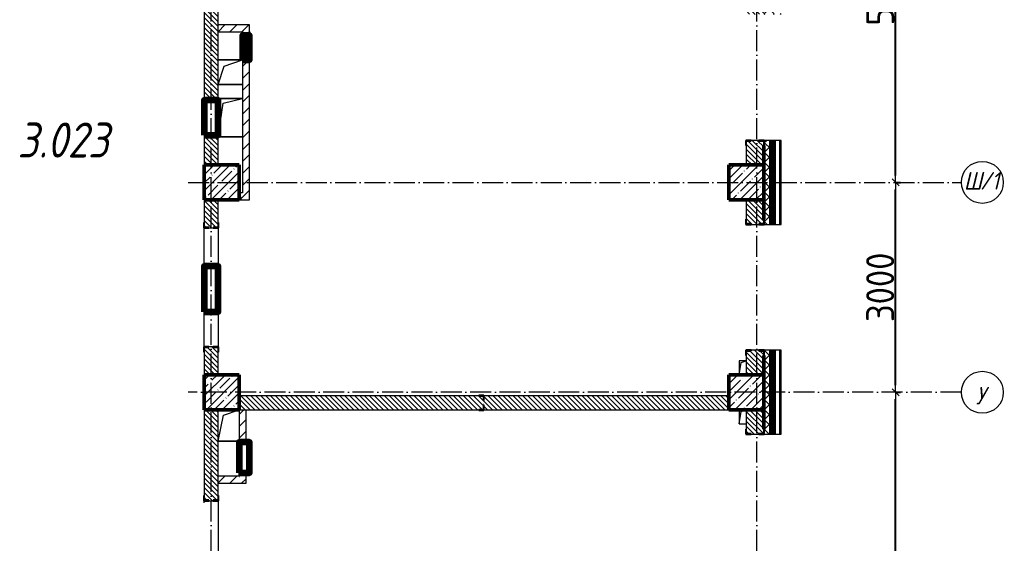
# Model space of a CAD drawing. Header units: millimetres. Extents: x -356862 to 418287, y 0 to 839748.
# Drawn here: x 233042 to 247103, y 491188 to 498672 of the extents above; entities that cross this region are included whole.
import ezdxf

# ---------------------------------------------------------------- set-up
doc = ezdxf.new("R2010")
doc.units = ezdxf.units.MM
doc.linetypes.add('50_200_ШТРИХ_1Т_ш5_п1_п1_', pattern=[700, 500, -100, 0, -100])
for name, color, linetype, lineweight in [('9.7) Заделка 956 шт', 6, 'Continuous', 158), ('A-____-____-DIMS', 7, 'Continuous', 9), ('A-FLOR-____-OTLN', 7, 'Continuous', 9), ('A-GENM-____-MCUT', 7, 'Continuous', 25), ('A-GENM-____-OTLN', 7, 'Continuous', 9), ('A-GENM-____-OTLN-1', 7, 'Continuous', 25), ('A-WALL-____-MCUT-2', 7, 'Continuous', 50), ('A-WALL-____-MCUT-3', 7, 'Continuous', 9), ('A-WALL-____-PATT-1', 7, 'Continuous', 9), ('A-WALL-FNSH-MCUT-1', 7, 'Continuous', 9), ('I-WALL-____-OTLN', 7, 'Continuous', 9), ('S-COLS-____-MCUT', 7, 'Continuous', 50), ('S-COLS-____-OTLN', 7, 'Continuous', 9), ('S-GRID-____-IDEN', 7, 'Continuous', 9), ('S-GRID-____-OTLN-1', 7, '50_200_ШТРИХ_1Т_ш5_п1_п1_', 9), ('Марки помещений', 7, 'Continuous', 9)]:
    doc.layers.add(name, color=color, linetype=linetype, lineweight=lineweight)
doc.styles.add('ISOCPEUR_I', font='isocpeui.ttf', dxfattribs={"width": 0.9, "height": 2.5})
doc.styles.add('ISOCPEUR_I_2', font='isocpeui.ttf', dxfattribs={"width": 0.85, "height": 2.3})
doc.styles.add('СПДС', font='isocpeur.ttf', dxfattribs={"width": 0.9})
doc.dimstyles.new('Размера А3', dxfattribs={"dimtxt": 200, "dimasz": 100, "dimexe": 70, "dimexo": 100, "dimgap": 20, "dimtad": 1, "dimdec": 0, "dimrnd": 10, "dimzin": 0, "dimdsep": 46, "dimtxsty": 'СПДС', "dimblk": 'ARROWHEAD_6', "dimcen": 1, "dimclrd": 256, "dimclre": 256, "dimclrt": 256, "dimazin": 0, "dimtfac": 1, "dimtdec": 0, "dimtmove": 2, "dimatfit": 3, "dimfxl": 1, "dimtolj": 1, "dimtzin": 0, "dimarcsym": 0})
pattern_1 = [(45, (142429.06, 459015.94), (-70.71068, 70.71068), []), (135, (142429.06, 459015.94), (-70.71068, -70.71068), [])]
pattern_2 = [(135, (142429.057, 459015.94), (-35.35534, -35.35534), [])]
pattern_3 = [(45, (142429.06, 459015.94), (-84.85281, 84.85281), [])]

# ---------------------------------------------------------------- blocks, each defined once
blk = doc.blocks.new('BSC_Колонна _Прямоугольная - 500х500-V33-АР1_План отверстий 3 этажа в осях 1-64_А-ГГ')
at = {"layer": 'S-COLS-____-OTLN'}
h = blk.add_hatch(dxfattribs=at)
h.set_pattern_fill('FP_70', color=256, style=0, pattern_type=2)
h.set_pattern_definition([(45, (-101000, -34331.04), (-114.04925, 114.04925), []), (45, (-100885.95, -34331.04), (-114.04925, 114.04925), [201.613, -40.323, 3.353, -36.97])])
h.paths.add_polyline_path([(-250, -250), (250, -250), (250, 250), (-250, 250), (-250, -56)], flags=0)
at = {"layer": 'S-COLS-____-MCUT'}
for p, q in [((250, 250), (-250, 250)), ((-250, 250), (-250, -250)), ((250, -250), (250, 250)), ((-250, -250), (250, -250))]:
    blk.add_line(p, q, dxfattribs=at)
blk = doc.blocks.new('BSC_Колонна _Прямоугольная - 500х500-V34-АР1_План отверстий 3 этажа в осях 1-64_А-ГГ')
at = {"layer": 'S-COLS-____-OTLN'}
h = blk.add_hatch(dxfattribs=at)
h.set_pattern_fill('FP_71', color=256, style=0, pattern_type=2)
h.set_pattern_definition([(45, (-93500, -34331.04), (-114.04925, 114.04925), []), (45, (-93385.95, -34331.04), (-114.04925, 114.04925), [201.613, -40.323, 3.353, -36.97])])
h.paths.add_polyline_path([(-250, -250), (250, -250), (250, 250), (-250, 250)], flags=0)
at = {"layer": 'S-COLS-____-MCUT'}
for p, q in [((250, 250), (-250, 250)), ((-250, 250), (-250, -250)), ((250, -250), (250, 250)), ((-250, -250), (250, -250))]:
    blk.add_line(p, q, dxfattribs=at)
blk = doc.blocks.new('BSC_Колонна _Прямоугольная - 500х500-V35-АР1_План отверстий 3 этажа в осях 1-64_А-ГГ')
at = {"layer": 'S-COLS-____-OTLN'}
h = blk.add_hatch(dxfattribs=at)
h.set_pattern_fill('FP_72', color=256, style=0, pattern_type=2)
h.set_pattern_definition([(45, (-101000, -37331.04), (-114.04925, 114.04925), []), (45, (-100885.95, -37331.04), (-114.04925, 114.04925), [201.613, -40.323, 3.353, -36.97])])
h.paths.add_polyline_path([(-250, -250), (250, -250), (250, 250), (-250, 250)], flags=0)
at = {"layer": 'S-COLS-____-MCUT'}
for p, q in [((250, 250), (-250, 250)), ((-250, 250), (-250, -250)), ((250, -250), (250, 250)), ((-250, -250), (250, -250))]:
    blk.add_line(p, q, dxfattribs=at)
blk = doc.blocks.new('BSC_Колонна _Прямоугольная - 500х500-V36-АР1_План отверстий 3 этажа в осях 1-64_А-ГГ')
at = {"layer": 'S-COLS-____-OTLN'}
h = blk.add_hatch(dxfattribs=at)
h.set_pattern_fill('FP_73', color=256, style=0, pattern_type=2)
h.set_pattern_definition([(45, (-93500, -37331.04), (-114.04925, 114.04925), []), (45, (-93385.95, -37331.04), (-114.04925, 114.04925), [201.613, -40.323, 3.353, -36.97])])
h.paths.add_polyline_path([(-250, -250), (250, -250), (250, 250), (-250, 250)], flags=0)
at = {"layer": 'S-COLS-____-MCUT'}
for p, q in [((250, 250), (-250, 250)), ((-250, 250), (-250, -250)), ((250, -250), (250, 250)), ((-250, -250), (250, -250))]:
    blk.add_line(p, q, dxfattribs=at)
blk = doc.blocks.new('Фахверк_СКБ_Уголок - 250_2700-27497298-АР1_План отверстий 3 этажа в осях 1-64_А-ГГ')
at = {"layer": 'A-GENM-____-MCUT'}
for p, q in [((200, 181), (125, 181)), ((125, 181), (125, 106)), ((131, 106), (131, 175)), ((131, 175), (200, 175)), ((200, 175), (200, 181)), ((125, 106), (131, 106)), ((131, -6), (125, -6)), ((125, -6), (125, -81)), ((125, -81), (200, -81)), ((131, -75), (131, -6)), ((200, -75), (131, -75)), ((200, -81), (200, -75))]:
    blk.add_line(p, q, dxfattribs=at)
blk = doc.blocks.new('Фахверк_СКБ_Уголок - 200_3550-28267367-АР1_План отверстий 3 этажа в осях 1-64_А-ГГ')
at = {"layer": 'A-GENM-____-MCUT'}
for p, q in [((200, 156), (125, 156)), ((125, 156), (125, 81)), ((131, 81), (131, 150)), ((131, 150), (200, 150)), ((200, 150), (200, 156)), ((125, 81), (131, 81)), ((131, 19), (125, 19)), ((125, 19), (125, -56)), ((131, -50), (131, 19)), ((125, -56), (200, -56)), ((200, -50), (131, -50)), ((200, -56), (200, -50))]:
    blk.add_line(p, q, dxfattribs=at)
blk = doc.blocks.new('154_Стойка_СКБ_Уголок - СМ-2480_200-28346303-АР1_План отверстий 3 этажа в осях 1-64_А-ГГ')
at = {"layer": 'A-GENM-____-MCUT'}
for p, q in [((125, 156), (125, 81)), ((200, 156), (125, 156)), ((131, 81), (131, 150)), ((131, 150), (200, 150)), ((200, 150), (200, 156)), ((125, 81), (131, 81)), ((131, 19), (125, 19)), ((125, 19), (125, -56)), ((131, -50), (131, 19)), ((125, -56), (200, -56)), ((200, -50), (131, -50)), ((200, -56), (200, -50))]:
    blk.add_line(p, q, dxfattribs=at)
blk = doc.blocks.new('Стойка_Влож_Полоса боковая - Полоса-28213942-АР1_План отверстий 3 этажа в осях 1-64_А-ГГ')
at = {"layer": 'A-GENM-____-OTLN'}
for p, q in [((-5, 60), (0, 60)), ((-5, -60), (-5, 60)), ((0, 31), (0, -31)), ((0, -60), (-5, -60))]:
    blk.add_line(p, q, dxfattribs=at)
blk = doc.blocks.new('Фахверк_СКБ_Уголок - 200_3960-28268576-АР1_План отверстий 3 этажа в осях 1-64_А-ГГ')
at = {"layer": 'A-GENM-____-MCUT'}
for p, q in [((200, 156), (125, 156)), ((125, 156), (125, 81)), ((131, 81), (131, 150)), ((131, 150), (200, 150)), ((200, 150), (200, 156)), ((125, 81), (131, 81)), ((131, 19), (125, 19)), ((125, 19), (125, -56)), ((131, -50), (131, 19)), ((125, -56), (200, -56)), ((200, -50), (131, -50)), ((200, -56), (200, -50))]:
    blk.add_line(p, q, dxfattribs=at)
blk = doc.blocks.new('AR_Отверстие прямоугольное _в плите_ - AR_Отверстие прямоугольное _в плите_-V179-АР1_План отверстий 3 этажа в осях 1-64_А-ГГ')
at = {"layer": 'A-GENM-____-OTLN'}
for p, q in [((50, 100), (-50, 100)), ((-50, 100), (-50, -100)), ((-50, -100), (-25, 75)), ((-25, 75), (50, 100))]:
    blk.add_line(p, q, dxfattribs=at)
blk = doc.blocks.new('AR_Отверстие прямоугольное _в плите_ - AR_Отверстие прямоугольное _в плите_-V178-АР1_План отверстий 3 этажа в осях 1-64_А-ГГ')
at = {"layer": 'A-GENM-____-OTLN'}
for p, q in [((-50, 100), (-50, -100)), ((-50, -100), (-25, 75)), ((-25, 75), (50, 100)), ((-50, -100), (50, -100))]:
    blk.add_line(p, q, dxfattribs=at)
blk = doc.blocks.new('AR_Отверстие прямоугольное _в плите_ - AR_Отверстие прямоугольное _в плите_-30552844-АР1_План отверстий 3 этажа в осях 1-64_А-ГГ')
at = {"layer": 'A-GENM-____-OTLN'}
for p, q in [((175, 175), (-175, 175)), ((-87, 87), (175, 175)), ((-175, -175), (-87, 87)), ((-175, -175), (175, -175))]:
    blk.add_line(p, q, dxfattribs=at)
blk = doc.blocks.new('AR_Отверстие прямоугольное _в плите_ - AR_Отверстие прямоугольное _в плите_-30552585-АР1_План отверстий 3 этажа в осях 1-64_А-ГГ')
at = {"layer": 'A-GENM-____-OTLN'}
for p, q in [((175, 275), (-175, 275)), ((-175, -275), (-105, 205)), ((-105, 205), (175, 275)), ((-175, -275), (175, -275))]:
    blk.add_line(p, q, dxfattribs=at)
blk = doc.blocks.new('AR_Отверстие прямоугольное _в плите_ - AR_Отверстие прямоугольное _в плите_-30552603-АР1_План отверстий 3 этажа в осях 1-64_А-ГГ')
at = {"layer": 'A-GENM-____-OTLN'}
for p, q in [((-150, -225), (-75, 150)), ((-75, 150), (150, 225)), ((-150, -225), (150, -225))]:
    blk.add_line(p, q, dxfattribs=at)
blk = doc.blocks.new('154_Фахверк_СКБ_Швеллер - Тип_100_3960_зеркало-28515619-АР1_План отверстий 3 этажа в осях 1-64_А-ГГ')
at = {"layer": 'A-GENM-____-MCUT'}
for p, q in [((175, 50), (125, 50)), ((125, 50), (125, -50)), ((128, 47), (175, 47)), ((128, -47), (128, 47)), ((175, 47), (175, 50)), ((125, -50), (175, -50)), ((175, -47), (128, -47)), ((175, -50), (175, -47))]:
    blk.add_line(p, q, dxfattribs=at)
blk = doc.blocks.new('Ось сетки - Круг_Ø6_00__ISO-2_5_0_9K_-25732049-АР1_План отверстий 3 этажа в осях 1-64_А-ГГ')
at = {"layer": 'S-GRID-____-IDEN'}
blk.add_circle((0, 0), 3, dxfattribs=at)
blk = doc.blocks.new('ARROWHEAD_6')
at = {"color": 0, "linetype": 'Continuous'}
for p, q in [((0, 0), (-1, 0)), ((-0.5, -0.5), (0.5, 0.5))]:
    blk.add_line(p, q, dxfattribs=at)
blk = doc.blocks.new('*D2673')
at = {"layer": 'A-____-____-DIMS', "lineweight": -2, "transparency": 16777216}
for p, q in [((245557, 493347), (245633, 493347)), ((245563, 487447), (245563, 493247)), ((245557, 487347), (245633, 487347))]:
    blk.add_line(p, q, dxfattribs=at)
at = {"layer": 'Defpoints', "color": 0, "transparency": 16777216}
for p in [(245457, 493347), (245563, 493347), (245457, 487347)]:
    blk.add_point(p, dxfattribs=at)
at = {"layer": 'A-____-____-DIMS', "lineweight": -2, "transparency": 16777216, "xscale": 100, "yscale": 100, "zscale": 100}
for p, rotation in [((245563, 493347), 90), ((245563, 487347), 270)]:
    blk.add_blockref('ARROWHEAD_6', p, dxfattribs=dict(at, rotation=rotation))
at = {"layer": 'A-____-____-DIMS', "transparency": 16777216, "insert": (245343, 490347), "char_height": 400, "attachment_point": 5, "rotation": 90, "style": 'СПДС'}
blk.add_mtext('\\A1;6000', dxfattribs=at)
blk = doc.blocks.new('*D2674')
at = {"layer": 'A-____-____-DIMS', "lineweight": -2, "transparency": 16777216}
for p, q in [((245557, 496347), (245633, 496347)), ((245563, 493447), (245563, 496247)), ((245557, 493347), (245633, 493347))]:
    blk.add_line(p, q, dxfattribs=at)
at = {"layer": 'Defpoints', "color": 0, "transparency": 16777216}
for p in [(245457, 496347), (245563, 496347), (245457, 493347)]:
    blk.add_point(p, dxfattribs=at)
at = {"layer": 'A-____-____-DIMS', "lineweight": -2, "transparency": 16777216, "xscale": 100, "yscale": 100, "zscale": 100}
for p, rotation in [((245563, 496347), 90), ((245563, 493347), 270)]:
    blk.add_blockref('ARROWHEAD_6', p, dxfattribs=dict(at, rotation=rotation))
at = {"layer": 'A-____-____-DIMS', "transparency": 16777216, "insert": (245343, 494847), "char_height": 400, "attachment_point": 5, "rotation": 90, "style": 'СПДС'}
blk.add_mtext('\\A1;3000', dxfattribs=at)
blk = doc.blocks.new('*D2675')
at = {"layer": 'A-____-____-DIMS', "lineweight": -2, "transparency": 16777216}
for p, q in [((245557, 501847), (245633, 501847)), ((245563, 496447), (245563, 501747)), ((245557, 496347), (245633, 496347))]:
    blk.add_line(p, q, dxfattribs=at)
at = {"layer": 'Defpoints', "color": 0, "transparency": 16777216}
for p in [(245457, 501847), (245563, 501847), (245457, 496347)]:
    blk.add_point(p, dxfattribs=at)
at = {"layer": 'A-____-____-DIMS', "lineweight": -2, "transparency": 16777216, "xscale": 100, "yscale": 100, "zscale": 100}
for p, rotation in [((245563, 501847), 90), ((245563, 496347), 270)]:
    blk.add_blockref('ARROWHEAD_6', p, dxfattribs=dict(at, rotation=rotation))
at = {"layer": 'A-____-____-DIMS', "transparency": 16777216, "insert": (245343, 499097), "char_height": 400, "attachment_point": 5, "rotation": 90, "style": 'СПДС'}
blk.add_mtext('\\A1;5500', dxfattribs=at)

msp = doc.modelspace()

# ---------------------------------------------------------------- hatches: boundary and pattern name
at = {"layer": 'A-WALL-____-PATT-1'}
h = msp.add_hatch(dxfattribs=at)
h.set_pattern_fill('FP_1', color=256, style=0, pattern_type=2)
h.set_pattern_definition(pattern_1)
h.paths.add_polyline_path([(243779.0567, 456996.983), (243779.0567, 457946.983), (243685.0567, 457946.983), (243685.0567, 457871.983), (243679.0567, 457871.983), (243679.0567, 456996.983)], flags=0)
h.paths.add_polyline_path([(243685.0567, 459746.983), (243779.0567, 459746.983), (243779.0567, 460946.983), (243685.0567, 460946.983), (243685.0567, 460871.983), (243679.0567, 460871.983), (243679.0567, 459821.983), (243685.0567, 459821.983), (243685.0567, 459749.9943)], flags=0)
h.paths.add_polyline_path([(243779.0567, 462746.983), (243779.0567, 463946.983), (243685.0567, 463946.983), (243685.0567, 463871.983), (243679.0567, 463871.983), (243679.0567, 462821.983), (243685.0567, 462821.983), (243685.0567, 462746.983)], flags=0)
h.paths.add_polyline_path([(243779.0567, 465746.983), (243779.0567, 466946.983), (243685.0567, 466946.983), (243685.0567, 466871.983), (243679.0567, 466871.983), (243679.0567, 465821.983), (243685.0567, 465821.983), (243685.0567, 465746.983)], flags=0)
h.paths.add_polyline_path([(243685.0567, 468746.983), (243779.0567, 468746.983), (243779.0567, 469946.983), (243685.0567, 469946.983), (243685.0567, 469871.983), (243679.0567, 469871.983), (243679.0567, 468821.983), (243685.0567, 468821.983), (243685.0567, 468752.983)], flags=0)
h.paths.add_polyline_path([(243685.0567, 474746.983), (243779.0567, 474746.983), (243779.0567, 475946.983), (243685.0567, 475946.983), (243685.0567, 475871.983), (243679.0567, 475871.983), (243679.0567, 474821.983), (243685.0567, 474821.983), (243685.0567, 474752.983)], flags=0)
h.paths.add_polyline_path([(243685.0567, 477746.983), (243779.0567, 477746.983), (243779.0567, 478946.983), (243685.0567, 478946.983), (243685.0567, 478871.983), (243679.0567, 478871.983), (243679.0567, 477821.983), (243685.0567, 477821.983), (243685.0567, 477752.983)], flags=0)
h.paths.add_polyline_path([(243779.0567, 480746.983), (243779.0567, 481946.983), (243685.0567, 481946.983), (243685.0567, 481871.983), (243679.0567, 481871.983), (243679.0567, 480821.983), (243685.0567, 480821.983), (243685.0567, 480746.983)], flags=0)
h.paths.add_polyline_path([(243685.0567, 483746.983), (243779.0567, 483746.983), (243779.0567, 484946.983), (243685.0567, 484946.983), (243685.0567, 484871.983), (243679.0567, 484871.983), (243679.0567, 483821.983), (243685.0567, 483821.983), (243685.0567, 483752.983)], flags=0)
h.paths.add_polyline_path([(243779.0567, 486746.983), (243779.0567, 487946.983), (243685.0567, 487946.983), (243685.0567, 487871.983), (243679.0567, 487871.983), (243679.0567, 486821.983), (243685.0567, 486821.983), (243685.0567, 486746.983)], flags=0)
h.paths.add_polyline_path([(243779.0567, 492746.983), (243779.0567, 493946.983), (243685.0567, 493946.983), (243685.0567, 493871.983), (243679.0567, 493871.983), (243679.0567, 492821.983), (243685.0567, 492821.983), (243685.0567, 492746.983)], flags=0)
h.paths.add_polyline_path([(243685.0567, 495746.983), (243779.0567, 495746.983), (243779.0567, 496946.983), (243685.0567, 496946.983), (243685.0567, 496871.983), (243679.0567, 496871.983), (243679.0567, 495821.983), (243685.0567, 495821.983), (243685.0567, 495752.983)], flags=0)
h.paths.add_polyline_path([(243779.0567, 498746.983), (243779.0567, 499946.983), (243685.0567, 499946.983), (243685.0567, 499871.983), (243679.0567, 499871.983), (243679.0567, 498821.983), (243685.0567, 498821.983), (243685.0567, 498746.983)], flags=0)
h.paths.add_polyline_path([(243779.0567, 504746.983), (243779.0567, 505811.983), (243679.0567, 505811.983), (243679.0567, 504821.983), (243685.0567, 504821.983), (243685.0567, 504746.983)], flags=0)
h = msp.add_hatch(dxfattribs=at)
h.set_pattern_fill('FP_1', color=256, style=0, pattern_type=2)
h.set_pattern_definition(pattern_1)
h.paths.add_polyline_path([(243779.0567, 456946.983), (243829.0567, 456946.983), (243829.0567, 457946.983), (243779.0567, 457946.983), (243779.0567, 456996.983)], flags=0)
h.paths.add_polyline_path([(243779.0567, 459746.983), (243829.0567, 459746.983), (243829.0567, 460946.983), (243779.0567, 460946.983), (243779.0567, 459749.9943)], flags=0)
h.paths.add_polyline_path([(243829.0567, 462746.983), (243829.0567, 463946.983), (243779.0567, 463946.983), (243779.0567, 462746.983)], flags=0)
h.paths.add_polyline_path([(243829.0567, 465746.983), (243829.0567, 466946.983), (243779.0567, 466946.983), (243779.0567, 465746.983)], flags=0)
h.paths.add_polyline_path([(243779.0567, 468746.983), (243829.0567, 468746.983), (243829.0567, 469946.983), (243779.0567, 469946.983), (243779.0567, 469210.3284)], flags=0)
h.paths.add_polyline_path([(243779.0567, 474746.983), (243829.0567, 474746.983), (243829.0567, 475946.983), (243779.0567, 475946.983), (243779.0567, 475230.541)], flags=0)
h.paths.add_polyline_path([(243829.0567, 477746.983), (243829.0567, 478946.983), (243779.0567, 478946.983), (243779.0567, 477746.983)], flags=0)
h.paths.add_polyline_path([(243829.0567, 480746.983), (243829.0567, 481946.983), (243779.0567, 481946.983), (243779.0567, 480746.983)], flags=0)
h.paths.add_polyline_path([(243779.0567, 483746.983), (243829.0567, 483746.983), (243829.0567, 484946.983), (243779.0567, 484946.983), (243779.0567, 483830.8448)], flags=0)
h.paths.add_polyline_path([(243779.0567, 486746.983), (243829.0567, 486746.983), (243829.0567, 487946.983), (243779.0567, 487946.983), (243779.0567, 487270.9663)], flags=0)
h.paths.add_polyline_path([(243779.0567, 492746.983), (243829.0567, 492746.983), (243829.0567, 493946.983), (243779.0567, 493946.983), (243779.0567, 493291.1789)], flags=0)
h.paths.add_polyline_path([(243829.0567, 495746.983), (243829.0567, 496946.983), (243779.0567, 496946.983), (243779.0567, 495746.983)], flags=0)
h.paths.add_polyline_path([(243779.0567, 498746.983), (243829.0567, 498746.983), (243829.0567, 499946.983), (243779.0567, 499946.983), (243779.0567, 499311.3916)], flags=0)
h.paths.add_polyline_path([(243779.0567, 504746.983), (243829.0567, 504746.983), (243829.0567, 505811.983), (243779.0567, 505811.983), (243779.0567, 505331.6042)], flags=0)
h = msp.add_hatch(dxfattribs=at)
h.set_pattern_fill('FP_3', color=256, style=0, pattern_type=2)
h.set_pattern_definition([(45, (142429.06, 459015.94), (-85.53659, 85.53659), []), (45, (142486.08, 459015.94), (-85.53659, 85.53659), [])])
h.paths.add_polyline_path([(243909.0567, 456846.983), (243929.0567, 456846.983), (243929.0567, 457946.983), (243909.0567, 457946.983), (243909.0567, 456866.983)], flags=0)
h.paths.add_polyline_path([(243929.0567, 459746.983), (243929.0567, 460946.983), (243909.0567, 460946.983), (243909.0567, 459746.983)], flags=0)
h.paths.add_polyline_path([(243909.0567, 462746.983), (243929.0567, 462746.983), (243929.0567, 463946.983), (243909.0567, 463946.983), (243909.0567, 463190.1158)], flags=0)
h.paths.add_polyline_path([(243909.0567, 465746.983), (243929.0567, 465746.983), (243929.0567, 466946.983), (243909.0567, 466946.983), (243909.0567, 465770.2069)], flags=0)
h.paths.add_polyline_path([(243929.0567, 468746.983), (243929.0567, 469946.983), (243909.0567, 469946.983), (243909.0567, 468746.983)], flags=0)
h.paths.add_polyline_path([(243929.0567, 474746.983), (243929.0567, 475946.983), (243909.0567, 475946.983), (243909.0567, 474746.983)], flags=0)
h.paths.add_polyline_path([(243929.0567, 477746.983), (243929.0567, 478946.983), (243909.0567, 478946.983), (243909.0567, 477746.983)], flags=0)
h.paths.add_polyline_path([(243929.0567, 480746.983), (243929.0567, 481946.983), (243909.0567, 481946.983), (243909.0567, 480746.983)], flags=0)
h.paths.add_polyline_path([(243909.0567, 483746.983), (243929.0567, 483746.983), (243929.0567, 484946.983), (243909.0567, 484946.983), (243909.0567, 483830.8448)], flags=0)
h.paths.add_polyline_path([(243929.0567, 486746.983), (243929.0567, 487946.983), (243909.0567, 487946.983), (243909.0567, 486746.983)], flags=0)
h.paths.add_polyline_path([(243929.0567, 492746.983), (243929.0567, 493946.983), (243909.0567, 493946.983), (243909.0567, 492746.983)], flags=0)
h.paths.add_polyline_path([(243909.0567, 495746.983), (243929.0567, 495746.983), (243929.0567, 496946.983), (243909.0567, 496946.983), (243909.0567, 495871.2701)], flags=0)
h.paths.add_polyline_path([(243929.0567, 498746.983), (243929.0567, 499946.983), (243909.0567, 499946.983), (243909.0567, 498746.983)], flags=0)
h.paths.add_polyline_path([(243929.0567, 504746.983), (243929.0567, 505811.983), (243909.0567, 505811.983), (243909.0567, 504746.983)], flags=0)
h = msp.add_hatch(dxfattribs=at)
h.set_pattern_fill('FP_6', color=256, style=0, pattern_type=2)
h.set_pattern_definition(pattern_2)
h.paths.add_polyline_path([(235879.0567, 496596.983), (235879.0567, 497021.983), (235679.0567, 497021.983), (235679.0567, 496596.983)], flags=0)
h.paths.add_polyline_path([(235879.0567, 497521.983), (235879.0567, 501446.983), (235679.0567, 501446.983), (235679.0567, 497521.983)], flags=0)
h = msp.add_hatch(dxfattribs=at)
h.set_pattern_fill('FP_6', color=256, style=0, pattern_type=2)
h.set_pattern_definition(pattern_2)
h.paths.add_polyline_path([(243429.0567, 496596.983), (243679.0567, 496596.983), (243679.0567, 496940.983), (243610.0567, 496940.983), (243610.0567, 496946.983), (243498.0567, 496946.983), (243498.0567, 496940.983), (243429.0567, 496940.983), (243429.0567, 496871.983)], flags=0)
h.paths.add_polyline_path([(243498.0567, 498746.983), (243610.0567, 498746.983), (243610.0567, 498752.983), (243679.0567, 498752.983), (243679.0567, 499940.983), (243610.0567, 499940.983), (243610.0567, 499946.983), (243498.0567, 499946.983), (243498.0567, 499940.983), (243429.0567, 499940.983), (243429.0567, 498752.983), (243498.0567, 498752.983)], flags=0)
h = msp.add_hatch(dxfattribs=at)
h.set_pattern_fill('FP_4', color=256, style=0, pattern_type=2)
h.set_pattern_definition(pattern_3)
h.paths.add_polyline_path([(236229.0567, 498496.983), (236229.0567, 498596.983), (235879.0567, 498596.983), (235879.0567, 498496.983)], flags=0)
h = msp.add_hatch(dxfattribs=at)
h.set_pattern_fill('FP_4', color=256, style=0, pattern_type=2)
h.set_pattern_definition(pattern_3)
h.paths.add_polyline_path([(236329.0567, 496096.983), (236329.0567, 498096.983), (236229.0567, 498096.983), (236229.0567, 496096.983)], flags=0)
h.paths.add_polyline_path([(236322.9317, 498449.983), (236326.0567, 498449.983), (236326.0567, 498496.983), (236329.0567, 498496.983), (236329.0567, 498596.983), (236229.0567, 498596.983), (236229.0567, 498496.983), (236232.0567, 498496.983), (236232.0567, 498449.983)], flags=0)
h = msp.add_hatch(dxfattribs=at)
h.set_pattern_fill('FP_4', color=256, style=0, pattern_type=2)
h.set_pattern_definition(pattern_3)
h.paths.add_polyline_path([(236229.0567, 496096.983), (236229.0567, 496196.983), (236179.0567, 496196.983), (236179.0567, 496096.983)], flags=0)
h = msp.add_hatch(dxfattribs=at)
h.set_pattern_fill('FP_6', color=256, style=0, pattern_type=2)
h.set_pattern_definition(pattern_2)
h.paths.add_polyline_path([(235679.0567, 493596.983), (235879.0567, 493596.983), (235879.0567, 493990.983), (235810.0567, 493990.983), (235810.0567, 493996.983), (235748.0567, 493996.983), (235748.0567, 493990.983), (235679.0567, 493990.983), (235679.0567, 493921.983)], flags=0)
h.paths.add_polyline_path([(235810.0567, 495696.983), (235810.0567, 495702.983), (235879.0567, 495702.983), (235879.0567, 496096.983), (235679.0567, 496096.983), (235679.0567, 495702.983), (235748.0567, 495702.983), (235748.0567, 495696.983)], flags=0)
h = msp.add_hatch(dxfattribs=at)
h.set_pattern_fill('FP_6', color=256, style=0, pattern_type=2)
h.set_pattern_definition(pattern_2)
h.paths.add_polyline_path([(243610.0567, 493596.983), (243679.0567, 493596.983), (243679.0567, 493940.983), (243610.0567, 493940.983), (243610.0567, 493946.983), (243498.0567, 493946.983), (243498.0567, 493940.983), (243429.0567, 493940.983), (243429.0567, 493596.983)], flags=0)
h.paths.add_polyline_path([(243610.0567, 495746.983), (243610.0567, 495752.983), (243679.0567, 495752.983), (243679.0567, 496096.983), (243429.0567, 496096.983), (243429.0567, 495752.983), (243498.0567, 495752.983), (243498.0567, 495746.983)], flags=0)
h = msp.add_hatch(dxfattribs=at)
h.set_pattern_fill('FP_6', color=256, style=0, pattern_type=2)
h.set_pattern_definition(pattern_2)
h.paths.add_polyline_path([(243160.8442, 493096.983), (243179.0567, 493096.983), (243179.0567, 493296.983), (239679.0567, 493296.983), (239679.0567, 493227.983), (239673.0567, 493227.983), (239673.0567, 493296.983), (236179.0567, 493296.983), (236179.0567, 493096.983), (239673.0567, 493096.983), (239673.0567, 493165.983), (239679.0567, 493165.983), (239679.0567, 493096.983), (241393.3799, 493096.983)], flags=0)
h = msp.add_hatch(dxfattribs=at)
h.set_pattern_fill('FP_6', color=256, style=0, pattern_type=2)
h.set_pattern_definition(pattern_2)
h.paths.add_polyline_path([(235879.0567, 487596.983), (235879.0567, 487890.983), (235810.0567, 487890.983), (235810.0567, 487896.983), (235748.0567, 487896.983), (235748.0567, 487890.983), (235679.0567, 487890.983), (235679.0567, 487596.983)], flags=0)
h.paths.add_polyline_path([(235748.0567, 489696.983), (235810.0567, 489696.983), (235810.0567, 489702.983), (235879.0567, 489702.983), (235879.0567, 489990.983), (235810.0567, 489990.983), (235810.0567, 489996.983), (235748.0567, 489996.983), (235748.0567, 489990.983), (235679.0567, 489990.983), (235679.0567, 489702.983), (235748.0567, 489702.983)], flags=0)
h.paths.add_polyline_path([(235748.0567, 491796.983), (235810.0567, 491796.983), (235810.0567, 491802.983), (235879.0567, 491802.983), (235879.0567, 493096.983), (235679.0567, 493096.983), (235679.0567, 491802.983), (235748.0567, 491802.983)], flags=0)
h = msp.add_hatch(dxfattribs=at)
h.set_pattern_fill('FP_4', color=256, style=0, pattern_type=2)
h.set_pattern_definition(pattern_3)
h.paths.add_polyline_path([(236276.0567, 492146.983), (236276.0567, 492193.983), (236182.0567, 492193.983), (236182.0567, 492146.983), (236229.0567, 492146.983)], flags=0)
h.paths.add_polyline_path([(236179.0567, 492646.983), (236279.0567, 492646.983), (236279.0567, 493096.983), (236179.0567, 493096.983)], flags=0)
h = msp.add_hatch(dxfattribs=at)
h.set_pattern_fill('FP_6', color=256, style=0, pattern_type=2)
h.set_pattern_definition(pattern_2)
h.paths.add_polyline_path([(243429.0567, 487596.983), (243679.0567, 487596.983), (243679.0567, 487940.983), (243610.0567, 487940.983), (243610.0567, 487946.983), (243498.0567, 487946.983), (243498.0567, 487940.983), (243429.0567, 487940.983), (243429.0567, 487871.983)], flags=0)
h.paths.add_polyline_path([(243498.0567, 492746.983), (243610.0567, 492746.983), (243610.0567, 492752.983), (243679.0567, 492752.983), (243679.0567, 493096.983), (243429.0567, 493096.983), (243429.0567, 492752.983), (243498.0567, 492752.983)], flags=0)
h = msp.add_hatch(dxfattribs=at)
h.set_pattern_fill('FP_4', color=256, style=0, pattern_type=2)
h.set_pattern_definition(pattern_3)
h.paths.add_polyline_path([(235879.0567, 492046.983), (236279.0567, 492046.983), (236279.0567, 492146.983), (235879.0567, 492146.983)], flags=0)

# ---------------------------------------------------------------- linework, layer by layer
at = {"layer": '9.7) Заделка 956 шт'}
for points in [[(236229.0567, 498096.983), (236329.0567, 498096.983), (236329.0567, 498446.983), (236229.0567, 498446.983)], [(235679.0567, 497021.983), (235879.0567, 497021.983), (235879.0567, 497521.983), (235679.0567, 497521.983)], [(235679.0567, 494496.983), (235879.0567, 494496.983), (235879.0567, 495146.983), (235679.0567, 495146.983)], [(236179.0567, 492196.983), (236325.9376, 492196.983), (236325.9376, 492634.626), (236179.0567, 492634.626)]]:
    msp.add_lwpolyline(points, close=True, dxfattribs=at)
at = {"layer": 'A-FLOR-____-OTLN'}
for p, q in [((235879.0567, 498096.983), (236229.0567, 498096.983)), ((236229.0567, 497746.983), (235879.0567, 497746.983)), ((235879.0567, 497546.983), (236229.0567, 497546.983)), ((236229.0567, 496996.983), (235879.0567, 496996.983)), ((236179.0567, 492646.983), (235879.0567, 492646.983))]:
    msp.add_line(p, q, dxfattribs=at)
at = {"layer": 'A-WALL-____-MCUT-2'}
for p, q in [((243779.0567, 495746.983), (243779.0567, 496946.983)), ((243829.0567, 495746.983), (243829.0567, 496946.983)), ((243679.0567, 496871.983), (243679.0567, 496596.983)), ((243679.0567, 496096.983), (243679.0567, 495821.983)), ((243679.0567, 493871.983), (243679.0567, 493596.983)), ((243779.0567, 492746.983), (243779.0567, 493946.983)), ((243829.0567, 492746.983), (243829.0567, 493946.983)), ((243679.0567, 493096.983), (243679.0567, 492821.983))]:
    msp.add_line(p, q, dxfattribs=at)
at = {"layer": 'A-WALL-____-MCUT-3'}
for p, q in [((235679.0567, 501446.983), (235679.0567, 497521.983)), ((235879.0567, 497521.983), (235879.0567, 501446.983)), ((235679.0567, 497021.983), (235679.0567, 496596.983)), ((235879.0567, 496596.983), (235879.0567, 497021.983)), ((243610.0567, 496946.983), (243498.0567, 496946.983)), ((243909.0567, 496946.983), (243685.0567, 496946.983)), ((243909.0567, 495746.983), (243909.0567, 496946.983)), ((243429.0567, 496871.983), (243429.0567, 496596.983)), ((235679.0567, 496096.983), (235679.0567, 495771.983)), ((235879.0567, 495771.983), (235879.0567, 496096.983)), ((243429.0567, 496096.983), (243429.0567, 495821.983)), ((235748.0567, 495696.983), (235810.0567, 495696.983)), ((243498.0567, 495746.983), (243610.0567, 495746.983)), ((243685.0567, 495746.983), (243909.0567, 495746.983)), ((235679.0567, 493921.983), (235679.0567, 493596.983)), ((235879.0567, 493596.983), (235879.0567, 493921.983)), ((243429.0567, 493871.983), (243429.0567, 493596.983)), ((243610.0567, 493946.983), (243498.0567, 493946.983)), ((243909.0567, 493946.983), (243685.0567, 493946.983)), ((243909.0567, 492746.983), (243909.0567, 493946.983)), ((239604.0567, 493296.983), (236179.0567, 493296.983)), ((243179.0567, 493296.983), (239679.0567, 493296.983)), ((235679.0567, 493096.983), (235679.0567, 491871.983)), ((235879.0567, 491871.983), (235879.0567, 493096.983)), ((236179.0567, 493096.983), (239604.0567, 493096.983)), ((239679.0567, 493096.983), (243179.0567, 493096.983)), ((243429.0567, 493096.983), (243429.0567, 492821.983)), ((243498.0567, 492746.983), (243610.0567, 492746.983)), ((243685.0567, 492746.983), (243909.0567, 492746.983))]:
    msp.add_line(p, q, dxfattribs=at)
at = {"layer": 'A-WALL-FNSH-MCUT-1'}
for p, q in [((236329.0567, 498596.983), (235879.0567, 498596.983)), ((235879.0567, 498496.983), (236229.0567, 498496.983)), ((236329.0567, 498496.983), (236329.0567, 498596.983)), ((236229.0567, 498096.983), (236229.0567, 496196.983)), ((236329.0567, 496096.983), (236329.0567, 498096.983)), ((243929.0567, 496946.983), (243909.0567, 496946.983)), ((243909.0567, 496946.983), (243909.0567, 495746.983)), ((243929.0567, 495746.983), (243929.0567, 496946.983)), ((236229.0567, 496196.983), (236179.0567, 496196.983)), ((236179.0567, 496096.983), (236329.0567, 496096.983)), ((243909.0567, 495746.983), (243929.0567, 495746.983)), ((243929.0567, 493946.983), (243909.0567, 493946.983)), ((243909.0567, 493946.983), (243909.0567, 492746.983)), ((243929.0567, 492746.983), (243929.0567, 493946.983)), ((236179.0567, 493096.983), (236179.0567, 492646.983)), ((236179.0567, 493096.983), (236179.0567, 493096.983)), ((236279.0567, 492646.983), (236279.0567, 493096.983)), ((243909.0567, 492746.983), (243929.0567, 492746.983)), ((236179.0567, 492146.983), (235879.0567, 492146.983)), ((235879.0567, 492046.983), (236279.0567, 492046.983)), ((236279.0567, 492046.983), (236279.0567, 492146.983))]:
    msp.add_line(p, q, dxfattribs=at)
at = {"layer": 'I-WALL-____-OTLN'}
for p, q in [((235679.0567, 495146.983), (235679.0567, 495696.983)), ((235879.0567, 495696.983), (235879.0567, 495146.983)), ((235679.0567, 493996.983), (235679.0567, 494496.983)), ((235879.0567, 494496.983), (235879.0567, 493996.983)), ((235679.0567, 491766.983), (235679.0567, 491796.983)), ((235879.0567, 491796.983), (235879.0567, 489996.983))]:
    msp.add_line(p, q, dxfattribs=at)
at = {"layer": 'S-GRID-____-OTLN-1', "color": 251, "ltscale": 0.6, "true_color": 0x636466}
for p, q in [((235779.0567, 454533.3346), (235779.0567, 508896.9006)), ((243579.0567, 454533.3346), (243579.0567, 508896.9006)), ((235450.3211, 496346.983), (246503.4633, 496346.983)), ((246503.4633, 493346.983), (235450.3211, 493346.983))]:
    msp.add_line(p, q, dxfattribs=at)

# ---------------------------------------------------------------- block references
at = {"layer": 'A-GENM-____-OTLN'}
for name, p in [('AR_Отверстие прямоугольное _в плите_ - AR_Отверстие прямоугольное _в плите_-30552844-АР1_План отверстий 3 этажа в осях 1-64_А-ГГ', (236054.0567, 497921.983)), ('AR_Отверстие прямоугольное _в плите_ - AR_Отверстие прямоугольное _в плите_-30552585-АР1_План отверстий 3 этажа в осях 1-64_А-ГГ', (236054.0567, 497271.983)), ('AR_Отверстие прямоугольное _в плите_ - AR_Отверстие прямоугольное _в плите_-V179-АР1_План отверстий 3 этажа в осях 1-64_А-ГГ', (243379.0567, 493696.983)), ('AR_Отверстие прямоугольное _в плите_ - AR_Отверстие прямоугольное _в плите_-30552603-АР1_План отверстий 3 этажа в осях 1-64_А-ГГ', (236029.0567, 492871.983)), ('AR_Отверстие прямоугольное _в плите_ - AR_Отверстие прямоугольное _в плите_-V178-АР1_План отверстий 3 этажа в осях 1-64_А-ГГ', (243379.0567, 492996.983))]:
    msp.add_blockref(name, p, dxfattribs=at)
for p, rotation in [((235779.0567, 493996.983), 269.9999999999999), ((235779.0567, 491796.983), 89.99999999999991)]:
    msp.add_blockref('Стойка_Влож_Полоса боковая - Полоса-28213942-АР1_План отверстий 3 этажа в осях 1-64_А-ГГ', p, dxfattribs=dict(at, rotation=rotation))
at = {"layer": 'A-GENM-____-OTLN-1'}
for name, p, rotation in [('154_Фахверк_СКБ_Швеллер - Тип_100_3960_зеркало-28515619-АР1_План отверстий 3 этажа в осях 1-64_А-ГГ', (236279.0567, 498321.983), 90), ('Фахверк_СКБ_Уголок - 250_2700-27497298-АР1_План отверстий 3 этажа в осях 1-64_А-ГГ', (243504.0567, 497071.983), 269.9999999999999), ('Фахверк_СКБ_Уголок - 250_2700-27497298-АР1_План отверстий 3 этажа в осях 1-64_А-ГГ', (243604.0567, 495621.983), 89.9999999999999), ('Фахверк_СКБ_Уголок - 200_3960-28268576-АР1_План отверстий 3 этажа в осях 1-64_А-ГГ', (235829.0567, 495571.983), 89.9999999999999), ('154_Стойка_СКБ_Уголок - СМ-2480_200-28346303-АР1_План отверстий 3 этажа в осях 1-64_А-ГГ', (235729.0567, 494121.983), 269.9999999999999), ('Фахверк_СКБ_Уголок - 250_2700-27497298-АР1_План отверстий 3 этажа в осях 1-64_А-ГГ', (243504.0567, 494071.983), 269.9999999999999), ('Фахверк_СКБ_Уголок - 200_3550-28267367-АР1_План отверстий 3 этажа в осях 1-64_А-ГГ', (239804.0567, 493246.983), 180), ('Фахверк_СКБ_Уголок - 250_2700-27497298-АР1_План отверстий 3 этажа в осях 1-64_А-ГГ', (243604.0567, 492621.983), 89.9999999999999), ('154_Фахверк_СКБ_Швеллер - Тип_100_3960_зеркало-28515619-АР1_План отверстий 3 этажа в осях 1-64_А-ГГ', (236229.0567, 492321.983), 270), ('154_Стойка_СКБ_Уголок - СМ-2480_200-28346303-АР1_План отверстий 3 этажа в осях 1-64_А-ГГ', (235829.0567, 491671.983), 89.9999999999999)]:
    msp.add_blockref(name, p, dxfattribs=dict(at, rotation=rotation))
at = {"layer": 'S-COLS-____-OTLN'}
for name, p in [('BSC_Колонна _Прямоугольная - 500х500-V36-АР1_План отверстий 3 этажа в осях 1-64_А-ГГ', (235929.0567, 496346.983)), ('BSC_Колонна _Прямоугольная - 500х500-V35-АР1_План отверстий 3 этажа в осях 1-64_А-ГГ', (243429.0567, 496346.983)), ('BSC_Колонна _Прямоугольная - 500х500-V34-АР1_План отверстий 3 этажа в осях 1-64_А-ГГ', (235929.0567, 493346.983)), ('BSC_Колонна _Прямоугольная - 500х500-V33-АР1_План отверстий 3 этажа в осях 1-64_А-ГГ', (243429.0567, 493346.983))]:
    msp.add_blockref(name, p, dxfattribs=at)
at = {"layer": 'S-GRID-____-IDEN', "xscale": 99.99999999999993, "yscale": 99.99999999999993, "zscale": 99.99999999999993}
for p, rotation in [((246803.4633, 496346.983), 269.9999999999995), ((246803.4633, 493346.983), 89.9999999999998)]:
    msp.add_blockref('Ось сетки - Круг_Ø6_00__ISO-2_5_0_9K_-25732049-АР1_План отверстий 3 этажа в осях 1-64_А-ГГ', p, dxfattribs=dict(at, rotation=rotation))

# ---------------------------------------------------------------- texts
at = {"layer": 'S-GRID-____-IDEN', "char_height": 250, "attachment_point": 1, "style": 'ISOCPEUR_I'}
for s, insert, width in [('\\fISOCPEUR|b0|i1|c204|p34|;\\W.9;Ш', (246538.9838, 496493.6154), 281.392312), ('/1', (246771.1557, 496493.6154), 346.329), ('\\fISOCPEUR|b0|i1|c204|p34|;\\W.9;У', (246710.6429, 493423.0588), 223.670812)]:
    msp.add_mtext(s, dxfattribs=dict(at, insert=insert, width=width))
at = {"layer": 'Марки помещений', "insert": (233010.9622, 497201.8383), "char_height": 500, "width": 785.65375, "attachment_point": 1, "style": 'ISOCPEUR_I_2'}
msp.add_mtext('3.023', dxfattribs=at)

# ---------------------------------------------------------------- dimensions: what is measured, and where the dimension line sits
at = {"layer": 'A-____-____-DIMS'}
for base, p1, p2, picture, middle in [((245563.2982, 501846.983), (245457.2322, 496346.983), (245457.2322, 501846.983), '*D2675', (245343.2982, 499096.983)), ((245563.2982, 496346.983), (245457.2322, 493346.983), (245457.2322, 496346.983), '*D2674', (245343.2982, 494846.983)), ((245563.2982, 493346.983), (245457.2322, 487346.983), (245457.2322, 493346.983), '*D2673', (245343.2982, 490346.983))]:
    dim = msp.add_linear_dim(base=base, p1=p1, p2=p2, angle=90, dimstyle='Размера А3', override={"dimtxt": 400}, dxfattribs=at)
    dim.commit()
    dim.dimension.update_dxf_attribs({"geometry": picture, "text_midpoint": middle})

doc.saveas('drawing.dxf')
